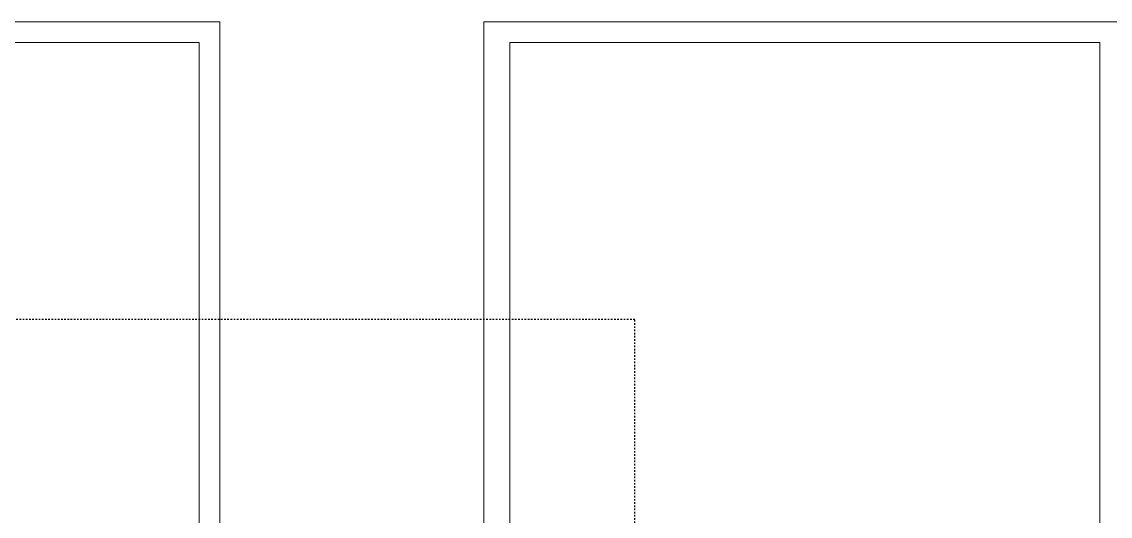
# Model space of a CAD drawing. Header units: feet. Extents: x -13743 to 68376, y -48 to 67763.
# Drawn here: x 3344.3 to 3412.4, y 2472.9 to 2503.8 of the extents above; entities that cross this region are included whole.
import ezdxf

# ---------------------------------------------------------------- set-up
doc = ezdxf.new("R2010")
doc.units = ezdxf.units.FT
doc.header["$MEASUREMENT"] = 0
doc.linetypes.add('HIDDEN', pattern=[0.375, 0.25, -0.125])
doc.layers.add('E-TRUNK-CABLE-POS', color=6, linetype='HIDDEN')

# ---------------------------------------------------------------- blocks, each defined once
blk = doc.blocks.new('A$C47dfd34d')
at = {"lineweight": 5}
for points in [[(5.98142, 0.41332), (4.12817, 0.41332)], [(8.12634, 0.41332), (6.06642, 0.41332)]]:
    blk.add_lwpolyline(points, dxfattribs=at)
for points in [[(5.7781, 0), (5.7781, 0.41332), (5.98142, 0.41332), (5.98142, 0)], [(6.06642, 0.41332), (6.06642, 0), (6.27141, 0), (6.27141, 0.41332)], [(6.06642, 0), (6.06642, 0.41332)], [(5.78476, 0.00667), (5.78476, 0.40665), (5.97476, 0.40665), (5.97476, 0.00667)], [(6.26475, 0.40665), (6.26475, 0.00667), (6.07475, 0.00667), (6.07475, 0.40665)], [(6.07475, 0.00667), (6.07475, 0.40665)]]:
    blk.add_lwpolyline(points, close=True, dxfattribs=at)

msp = doc.modelspace()

# ---------------------------------------------------------------- linework, layer by layer
at = {"layer": 'E-TRUNK-CABLE-POS', "ltscale": 0.1}
msp.add_lwpolyline([(3382.693, 2463.688), (3382.693, 2485.223), (3335.98, 2485.223)], dxfattribs=at)

# ---------------------------------------------------------------- block references
at = {"xscale": 194.318304, "yscale": 194.318304, "zscale": 194.318304}
msp.add_blockref('A$C47dfd34d', (2194.432, 2423.53), dxfattribs=at)

doc.saveas('drawing.dxf')
